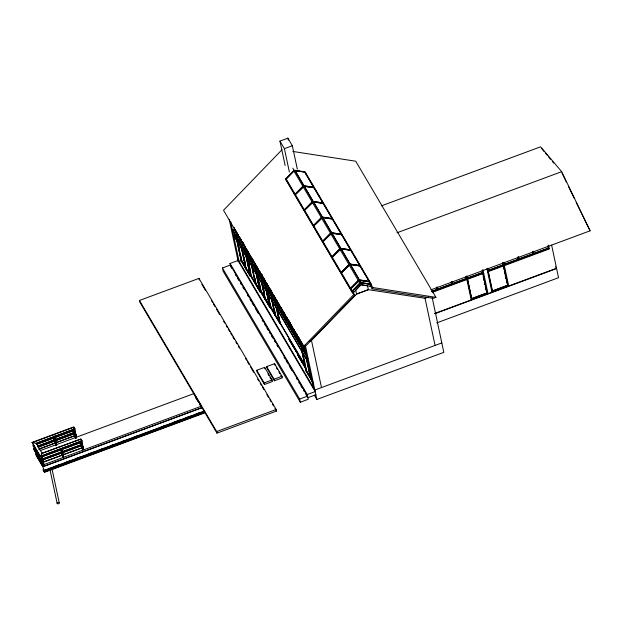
<?xml version="1.0" encoding="UTF-8"?>
<svg xmlns="http://www.w3.org/2000/svg" width="642" height="642" viewBox="0 0 642 642"><rect width="100%" height="100%" fill="white"/><g stroke="black" fill="none" stroke-linecap="round" stroke-linejoin="round"><path stroke-width="0.96" d="M233.929 235.582L307.951 361.783L233.848 235.622L235.429 234.86L307.125 356.583M292.8 168.156L294.285 170.66L286.115 179.014L293.827 171.029L295.103 170.555L304.83 172.072L313.802 187.295L304.003 185.931L302.912 186.332L295.087 194.245L302.912 186.332M304.83 172.072L295.031 170.7M304.003 185.931L295.103 170.555M303.16 186.758L295.336 194.662L304.324 186.204L314.05 187.721L323.022 202.952L313.224 201.58L312.132 201.981L304.308 209.894L312.132 201.981M314.05 187.721L304.252 186.349M313.224 201.58L304.324 186.204M312.381 202.407L304.557 210.311L313.545 201.861L323.271 203.37L332.243 218.601L322.445 217.229L321.353 217.638L313.529 225.543L321.353 217.638M323.271 203.37L313.473 201.997M322.445 217.229L313.545 201.861M321.602 218.055L313.769 225.96L322.757 217.51L332.484 219.018L341.456 234.25L331.657 232.877L330.566 233.287L322.741 241.191L330.566 233.287M332.484 219.018L322.685 217.654M331.657 232.877L322.757 217.51M330.815 233.704L322.99 241.617L331.978 233.158L341.704 234.667L350.676 249.898L340.878 248.534L339.787 248.935L331.962 256.84L339.787 248.935M341.704 234.667L331.906 233.303M340.878 248.534L331.978 233.158M340.035 249.353L332.211 257.265L341.199 248.807L350.925 250.324L359.897 265.547L350.099 264.183L349.007 264.584L341.183 272.497L349.007 264.584M350.925 250.324L341.127 248.952M350.099 264.183L341.199 248.807M349.256 265.01L341.424 272.914L350.412 264.456L360.146 265.973L369.238 281.413L359.44 280.04L358.348 280.45L350.524 288.354L358.348 280.45M360.146 265.973L350.347 264.6M359.44 280.04L350.412 264.456M358.597 280.867L350.773 288.772L359.753 280.321L369.487 281.83L370.972 284.35L370.049 286.204M369.487 281.83L359.689 280.458M370.659 286.3L371.509 284.591L305.119 171.887L294.79 170.282L293.699 170.684L285.505 179.166L351.888 291.869L353.285 292.744M292.792 151.44L355.732 161.222L435.91 297.35L433.286 298.321L372.143 288.82L372.785 287.536L304.517 171.791M42.131 453.292L40.326 456.55L81.927 440.829L80.812 438.935L42.131 453.292L80.868 439.2L81.983 441.086M40.936 459.431L82.649 444.232L40.992 459.688L41.553 458.428L42.549 458.059L42.179 457.433L42.797 456.43L81.486 442.081M41.923 458.195L40.992 459.688L32.766 445.564L34.187 446.086M42.902 460.836L43.463 459.576L82.152 445.219M35.286 448.02L33.432 448.702L41.658 462.834L42.589 461.333M281.966 149.763L223.512 210.279L303.69 346.407L306.314 345.428L354.777 295.264L352.747 291.829M352.121 290.946L359.833 282.97L360.924 282.56M360.018 283.282L352.257 291.291L353.766 292.246M351.888 291.869L360.082 283.387L361.173 282.986L371.509 284.591M308.802 341.44L311.482 340.445L356.575 294.052L355.692 290.088L360.908 284.687L367.545 285.818M353.004 293.049L360.964 284.791L371.501 286.428M303.69 346.407L353.726 294.606L285.859 179.383M487.743 272.336L488.401 272.088M285.136 165.5L279.952 141.104L287.889 138.166L292.343 145.726L297.318 169.143M279.952 141.104L284.406 148.671L292.343 145.726M307.004 356.125L232.444 230.061L234.828 229.178M307.133 356.43L232.701 230.101L234.322 229.667M233.672 235.815L236.047 234.932M381.444 205.857L540.596 146.809L561.694 171.671L590.078 230.815L430.926 289.863M230.037 263.469L237.973 260.524L315.182 391.612L307.245 394.557L230.037 263.469L230.534 265.828M241.938 260.435L239.121 261.479L230.647 221.602M222.437 267.987L230.374 265.042L307.582 396.122L299.645 399.067L222.437 267.987L223.103 271.125L300.312 402.213L308.248 399.268L307.245 394.557M139.45 300.472L198.964 278.387L276.172 409.476L276.509 411.049L216.988 433.125L139.779 302.045L139.45 300.472L216.659 431.56L216.988 433.125M246.103 267.858L245.605 268.043L241.248 260.636L237.018 240.758M241.544 248.101L245.854 268.46L246.351 268.276M245.717 268.565L246.215 268.38M246.335 268.589L245.838 268.773L241.4 247.868M245.966 268.982L246.464 268.805M245.854 268.46L250.211 275.867L250.709 275.683L249.505 270.001M251.455 275.916L250.958 276.1L255.323 283.507L255.813 283.323M236.465 238.88L241.111 260.74L250.452 276.598L251.439 276.237M251.07 276.63L251.568 276.445M251.544 264.994L255.564 283.925L256.062 283.748L257.033 285.393M256.054 284.061L255.556 284.245L251.512 265.234M255.677 284.454L256.174 284.27M396.925 232.805L561.694 171.671M255.564 283.925L259.93 291.332L260.427 291.147M246.905 257.41L250.942 276.413L260.162 292.07L261.158 291.701L262.289 293.627M261.278 291.909L260.492 291.941M265.531 298.787L265.034 298.971L260.668 291.572L261.166 291.388L262.137 293.033M265.282 299.397L265.78 299.212L270.138 306.619L269.64 306.796L265.282 299.397L261.663 282.352M265.395 299.918L265.892 299.734M260.66 291.885L269.881 307.534L270.868 307.165L270.282 304.011M270.996 307.374L270.21 307.414M271.694 299.236L274.993 314.861L275.49 314.676M275.105 315.382L275.603 315.198L274.985 315.174L271.55 299.02M274.993 314.861L279.358 322.268L279.856 322.083L277.641 311.667M367.489 285.714L368.372 289.678L356.575 294.052L368.372 289.678L425.052 298.305L428.423 297.053M272.144 300.6L275.161 314.797L280.089 322.814M270.37 307.349L279.719 323.207L280.209 323.022M288.948 339.393L305.728 367.368M432.194 291.179L436.801 289.598L431.352 291.62M437.001 287.383L437.403 289.245L451.615 283.973M466.493 278.451L452.281 283.724L466.557 278.556L466.1 276.59M487.872 270.515L503.36 264.897L487.936 270.619L487.535 268.757M437.403 289.245L451.679 284.077L451.222 282.111M482.648 272.585L467.159 278.203L482.648 272.585L482.19 270.619M518.238 259.376L503.962 264.552L518.238 259.376L517.781 257.41M532.659 251.889L533.053 253.75L518.84 259.031L533.117 253.855L532.724 251.993M547.851 246.255L548.308 248.221L533.775 253.614L533.382 251.752M468.178 278.387L482.696 273.002L486.981 293.009L471.557 298.731M488.891 270.707L503.408 265.315L507.702 285.321L492.278 291.043L507.637 285.217M432.507 291.701L483.554 272.762M487.519 271.285L549.215 248.398M432.267 292.351L483.667 273.283M487.631 271.815L549.327 248.919L548.525 245.148M81.927 440.829L40.269 456.285L32.1 442.418L36.249 443.47L74.873 428.856L73.758 426.962L32.1 442.418L40.326 456.55M32.156 442.683L73.814 427.227L74.929 429.113M74.873 428.856L36.193 443.205L42.187 453.549M36.474 444.192L74.432 430.108M36.53 444.449L73.557 430.71M55.389 438.992L54.393 439.353L54.024 438.727M37.782 446.005L75.539 431.994L37.838 446.27M38.063 446.984L75.098 433.246M38.119 447.249L74.223 433.856M55.011 442.234L55.998 441.865L55.685 441.503M56.055 442.129L55.068 442.498L54.634 441.608M38.448 449.151L76.213 435.14L39.427 449.071M297.784 354.906L305.809 368.532M40.205 450.636L193.9 393.602L201.323 406.209L201.66 407.782L200.665 406.097M256.72 370.298L264.656 367.352L272.08 379.96L272.417 381.525L264.48 384.47L257.057 371.87L256.72 370.298L264.151 382.897L264.48 384.47M266.647 366.614L274.575 363.669L281.998 376.276L282.336 377.849L274.399 380.794L266.976 368.187L266.647 366.614L274.07 379.221L274.399 380.794M53.559 436.528L55.734 445.636L56.721 445.275L54.722 435.846M73.397 429.169L75.571 438.277L76.567 437.908L74.56 428.487M37.156 455.017L36.161 455.379L42.099 465.466L42.476 465.306L44.507 472.303L205.28 412.654M81.534 442.338L42.797 456.43M486.925 292.904L471.501 298.626L467.272 278.724M41.61 458.693L42.605 458.324M81.285 443.967L82.28 443.598M471.148 299.397L487.896 293.185M491.86 291.709L508.608 285.497M434.738 313.473L556.542 268.276L551.63 245.172M434.794 313.729L556.598 268.541L558.548 277.705L436.745 322.894M61.945 453.003L43.463 459.576M63.783 452.321L82.208 445.484M42.276 461.831L43.271 461.462M81.959 447.113L82.946 446.744L83.316 447.37L41.658 462.834M83.316 447.37L41.602 462.569L43.215 461.205L42.845 460.571M42.179 463.917L41.931 464.335M201.323 406.209L42.95 464.977L33.432 448.702L34.796 448.967M264.151 382.897L272.08 379.96M274.07 379.221L281.998 376.276M312.357 381.709L306.009 370.924L306.635 370.635L306.234 368.741M44.507 472.303L43.022 469.784L43.56 470.618L46.376 469.567M53.904 466.774L60.484 464.335M66.126 462.24L70.821 460.499M76.462 458.404L81.165 456.663M88.692 453.87L93.387 452.128M99.029 450.034L103.731 448.285M111.251 445.5L114.075 444.449M121.595 441.656L124.42 440.613M133.817 437.122L136.642 436.078M161.086 427.01L165.788 425.261M173.308 422.476L179.888 420.028M185.53 417.934L190.233 416.193M195.874 414.098L200.577 412.357M203.482 411.353L43.56 470.618M43.76 470.867L204.541 411.217M43.913 471.212L204.686 411.562M44.37 471.99L205.151 412.341M301.716 349.994L306.146 370.819L310.503 378.226L311.001 378.042M310.616 378.748L311.25 378.459M311.234 378.772L310.736 378.957L306.322 357.819M310.864 379.165L311.362 378.981M441.816 342.932L314.853 390.039L237.636 258.959M216.659 431.56L276.172 409.476M307.919 397.695L315.848 394.75M314.315 395.151L316.851 399.468L443.823 352.354L432.21 297.728M483.779 273.805L483.113 274.054M304.075 185.787L313.802 187.295M313.296 201.436L323.022 202.952M322.509 217.084L332.243 218.601M331.729 232.741L341.456 234.25M340.95 248.39L350.676 249.898M350.163 264.039L359.897 265.547M359.512 279.896L369.238 281.413M359.48 282.271L370.651 284.077M361.109 282.881L370.972 284.35M372.785 287.536L435.91 297.35M359.961 283.315L293.699 170.684M353.726 294.606L354.769 295.264M541.583 148.479L544.135 151.552M545.411 153.093L547.321 155.404M548.597 156.937L550.515 159.248M552.425 161.559L553.701 163.092M590.078 230.815L576.195 202.455M548.308 248.221L533.719 253.51L533.317 251.648M555.579 266.815L556.598 268.541M532.619 253.02L533.366 254.28L532.772 251.487M504.275 265.411L508.721 286.019M487.438 269.784L488.185 271.044L487.591 268.252M486.492 292.166L487.23 293.426L483.001 273.532M466.06 277.713L466.806 278.973L466.212 276.18M466.806 279.31L471.26 299.918M451.182 283.234L451.928 284.494L451.334 281.702M370.627 286.244L372.143 288.82M359.753 280.321L361.173 282.986L294.79 170.282M285.987 178.669L352.37 291.372M304.252 345.476L305.263 347.186M304.083 345.532L305.094 347.25M234.932 229.274L235.943 231.008M236.962 232.733L238.487 235.317M239.506 237.05L241.031 239.635M242.05 241.36L243.061 243.093M244.594 245.677L245.605 247.403M247.13 249.995L248.655 252.587M251.712 257.763L253.237 260.355M254.248 262.08L255.781 264.673M256.792 266.398L257.811 268.123M259.336 270.715L260.355 272.441M261.88 275.033L264.929 280.209M266.454 282.801L267.979 285.393M268.998 287.118L270.523 289.711M271.542 291.436L272.561 293.161M274.086 295.753L275.097 297.479M276.116 299.204L277.135 300.929M278.66 303.522L279.679 305.247M281.204 307.839L282.729 310.431M283.748 312.156L285.273 314.74M286.284 316.474L287.303 318.199M288.322 319.925L289.847 322.517M290.866 324.242L291.877 325.967M293.402 328.56L294.421 330.285M295.946 332.877L297.471 335.461M298.49 337.186L300.015 339.778M301.034 341.504L302.053 343.229M303.064 344.963L304.597 347.547M305.785 350.131L234.314 228.801L306.13 351.046M235.847 232.252L238.896 237.436M242.459 243.478L243.478 245.204M244.498 246.929L245.509 248.655M248.558 253.839L253.646 262.474M255.171 265.058L258.22 270.242M259.24 271.967L260.259 273.693M263.308 278.877L266.871 284.92M269.921 290.096L272.97 295.272M276.525 301.323L279.583 306.499M282.632 311.675L287.712 320.31M291.275 326.353L292.295 328.078M293.306 329.811L294.325 331.537M297.374 336.713L300.938 342.756M303.987 347.94L305.512 350.524M233.985 229.627L306.699 353.076M236.264 235.598L237.283 237.331M238.808 239.915L239.827 241.641M243.896 248.55L247.451 254.593M248.47 256.318L249.995 258.911M251.014 260.636L252.033 262.361M253.558 264.953L254.577 266.679M258.132 272.722L262.201 279.631M263.22 281.357L264.745 283.949M265.764 285.674L266.775 287.399M268.3 289.991L269.319 291.717M270.338 293.442L271.357 295.168M272.882 297.76L276.437 303.802M277.962 306.394L279.487 308.979M280.506 310.712L281.525 312.437M282.544 314.163L284.069 316.755M285.08 318.48L286.099 320.206M287.624 322.798L291.187 328.84M292.712 331.424L296.267 337.467M297.286 339.201L298.811 341.785M299.83 343.51L300.849 345.244M302.374 347.828L303.393 349.553M304.918 352.145L305.929 353.87M235.157 235.124L307.871 358.581M271.855 308.497L270.884 306.852L270.386 307.036L274.744 314.444L275.241 314.259L272.818 310.142M278.885 320.438L279.856 322.083M270.715 306.916L275.081 314.315M276.782 317.204L277.745 318.849M278.684 320.438L305.167 365.394M274.912 314.379L270.555 306.972L267.537 292.776M280.169 323.295L305.512 366.317M302.526 361.414L303.538 363.139M263.276 295.296L264.271 296.989M266.839 301.347L265.764 299.525L265.266 299.71L261.414 281.934M262.458 293.916L261.005 291.444L257.578 275.354M263.429 295.561L264.881 298.032M265.611 299.268L269.977 306.675L268.765 300.994M289.622 340.188L294.67 348.767M295.681 350.476L296.692 352.193M297.703 353.911L301.234 359.913M302.246 361.623L303.257 363.34M288.892 339.128L306.065 368.283M253.879 280.032L255.331 282.504M251.776 276.806L252.739 278.451M253.558 279.824L255.163 282.56M255.901 283.804L259.777 290.385M298.337 356.021L302.35 362.834M250.966 275.763L255.002 282.624M255.476 283.427L260.09 291.275L256.27 273.283M297.615 354.962L306.146 369.447M242.227 261.278L245.613 267.032M248.775 272.393L250.709 275.683M242.058 261.334L245.453 267.096M246.664 269.159L247.635 270.804M248.454 272.184L250.549 275.747L249.337 270.065M307.887 373.082L306.186 370.546L310.672 378.162M308.345 373.869L310.832 378.098M312.534 380.987L311.081 378.523L309.877 372.841M245.774 267.979L241.408 260.572L237.588 242.588M312.373 381.051L310.921 378.579L306.892 359.648M310.752 378.644L313.176 382.76M230.703 266.615L231.722 268.34M235.277 274.375L236.296 276.1M237.307 277.825L238.832 280.41M240.357 283.002L241.376 284.727M242.893 287.311L243.912 289.036M247.467 295.071L248.486 296.797M250.011 299.381L251.022 301.106M252.041 302.831L253.566 305.423M255.091 308.008L258.132 313.184M262.201 320.085L263.212 321.803M264.737 324.395L265.756 326.12M266.767 327.845L268.292 330.429M269.311 332.155L270.33 333.88M271.341 335.606L272.866 338.19M274.391 340.782L275.402 342.507M276.927 345.091L277.946 346.816M284.045 357.161L285.056 358.886M286.075 360.611L287.6 363.203M289.125 365.788L292.166 370.964M296.235 377.865L297.246 379.582M298.771 382.175L299.79 383.9M300.801 385.625L302.326 388.209M303.345 389.935L304.356 391.66M305.375 393.385L306.9 395.97M276.397 367.762L277.384 369.447M278.869 371.967L279.864 373.644M280.851 375.329L281.838 377.006M267.963 373.965L268.95 375.642M269.945 377.327L270.932 379.005M201.837 284.27L205.392 290.312M211.491 300.657L212.502 302.382M213.521 304.107L215.046 306.699M216.571 309.284L219.612 314.46M223.681 321.353L224.692 323.078M226.217 325.671L227.236 327.396M228.247 329.121L229.772 331.705M230.791 333.431L231.81 335.156M232.821 336.881L234.346 339.466M235.871 342.058L236.89 343.775M238.407 346.367L239.426 348.092M245.525 358.437L246.536 360.162M247.555 361.887L249.08 364.479M250.605 367.063L253.646 372.24M257.715 379.133L258.726 380.858M260.251 383.451L261.27 385.176M262.281 386.901L263.806 389.485M266.855 394.661L268.38 397.246M269.905 399.838L270.924 401.555M272.441 404.147L273.46 405.872M274.985 408.456L276.509 411.049M194.646 395.063L200.585 405.142M196.211 398.538L197.696 401.057M195.433 397.278L196.42 398.955M199.887 404.837L200.874 406.514M75.596 432.259L75.17 431.368L74.183 431.737L73.806 431.103M82.649 444.232L82.224 443.341L81.229 443.71L80.86 443.076M76.213 435.14L74.48 434.249M83.259 447.113L81.526 446.222M75.892 434.77L76.27 435.396M76.567 437.908L74.191 427.853M53.968 438.462L54.337 439.096L55.332 438.727L55.019 438.358M61.022 450.435L61.391 451.069L62.386 450.7L62.073 450.331M56.352 444.641L56.721 445.275M61.688 453.581L62.065 454.207L63.052 453.846L62.739 453.477M63.406 456.614L63.775 457.248L61.977 448.766M34.612 448.654L35.174 449.601M43.568 463.973L43.937 464.607L41.939 455.178M40.695 461.397L35.936 453.95L42.621 465.193M36.771 455.122L42.709 465.201M36.225 455.322L42.163 465.41M561.999 173.099L566.3 181.991M568.451 186.445L574.044 198.009M547.963 245.846L548.557 248.639M533.43 251.239L534.024 254.031M518.551 256.76L519.145 259.553M518.439 257.169L518.897 259.135M517.893 257.009L518.487 259.801M503.673 262.281L504.267 265.074M503.561 262.69L504.018 264.656M503.015 262.53L503.609 265.323M503.721 265.844L507.95 285.738M502.967 263.035L503.36 264.897M503.472 265.427L507.702 285.321M502.903 262.931L503.296 264.793M503.087 265.106L503.914 268.982M504.323 270.916L504.732 272.858M505.15 274.792L505.968 278.668M488.297 271.566L492.526 291.468M488.185 271.991L492.278 291.043M486.925 268.492L491.973 292.23M482.888 269.632L488.008 293.707M482.294 270.21L482.888 273.002M483.193 276.67L484.02 280.546M484.429 282.48L484.846 284.414M485.256 286.356L486.082 290.232M466.87 275.94L467.464 278.732M467.577 279.254L471.806 299.148M467.328 278.829L471.356 297.784M451.992 281.453L452.586 284.245M451.88 281.862L452.337 283.828M437.114 286.974L437.708 289.767M437.066 287.488L437.459 289.349M436.456 287.223L437.05 290.015M436.408 287.736L436.801 289.598M436.343 287.632L436.737 289.494M425.052 298.305L435.067 345.428M287.889 138.166L288.298 140.117M284.406 148.671L289.382 172.088M311.482 340.445L321.498 387.575M305.239 344.834L316.851 399.468M304.685 346.672L313.368 387.519M307.422 360.475L308.433 365.21M309.436 369.936L311.049 377.512M307.261 360.539L308.264 365.266M306.282 358.348L310.503 378.226M303.618 356.438L305.231 364.006M305.143 364.808L305.945 368.596M301.563 350.018L306.009 370.924M298.57 336.697L298.971 338.559M289.606 321.465L289.999 323.327M289.357 321.048L289.751 322.91M299.645 399.067L300.312 402.213M277.183 308.77L280.145 323.078M277.673 312.678L279.687 322.14M276.485 308.008L279.719 323.207M276.14 307.117L279.358 322.268M270.916 289.743L271.317 291.612M274.086 308.048L275.089 312.782M273.917 308.112L275.33 314.74M267.866 292.656L269.271 299.276M267.698 292.712L270.515 305.969M267.168 291.893L270.426 307.614M267.12 292.415L268.324 298.097M268.733 299.991L270.138 306.619M266.952 292.479L268.163 298.161M265.989 288.756L269.809 306.74L260.837 291.508L257.418 275.418M266.245 290.425L269.881 307.534M265.82 288.812L269.64 306.796M261.944 274.519L262.345 276.381M261.703 274.094L262.096 275.956M263.164 286.902L264.167 291.637M262.995 286.966L264.608 294.542M262.024 283.242L265.443 299.332M259.36 282.865L261.158 291.701M257.025 274.776L260.716 292.142M257.201 276.004L258.012 279.792M258.413 281.686L260.026 289.253M257.041 276.068L257.442 277.962M258.445 282.689L259.858 289.317M256.126 273.059L260.162 292.07M255.701 271.454L259.93 291.332M252.483 258.445L252.876 260.307M274.575 363.669L274.912 365.242M252.844 268.597L253.847 273.332M254.858 278.066L255.861 282.801M252.675 268.661L253.686 273.396M254.689 278.122L255.693 282.857M252.314 267.778L255.733 283.868M248.438 261.719L250.653 272.136M247.668 258.943L251.287 275.98M247.298 258.06L251.126 276.044M247.491 260.54L249.104 268.107M247.523 261.543L248.935 268.171M243.511 243.214L243.904 245.075M246.359 256.872L250.38 275.803L246.014 268.404L241.994 249.465M243.262 242.796L243.663 244.658M246.006 255.693L250.452 276.598M245.99 255.989L250.211 275.867M242.524 250.292L242.925 252.186M243.936 256.92L245.541 264.488M242.363 250.356L242.764 252.25M243.767 256.977L245.38 264.552M264.656 367.352L264.994 368.925M238.118 243.414L238.519 245.308M238.92 247.202L239.731 250.99M240.734 255.717L241.737 260.451M237.749 242.532L241.577 260.516M234.169 227.356L234.563 229.218M229.258 219.524L238.238 261.784M198.964 278.387L199.301 279.96M81.614 440.46L83.612 449.882L81.237 439.826M80.82 441.768L82.625 450.251L81.253 444.914M80.451 441.142L80.916 443.341M73.565 428.856L75.571 438.277M60.781 448.188L62.788 457.618L60.613 448.501M53.727 436.215L55.734 445.636M52.05 469.093L59.224 502.838M50.18 470.602L57.154 503.384M41.144 456.494L43.279 466.549L202.174 407.59L43.231 466.541L35.856 453.942L35.519 452.369M40.775 455.86L42.573 464.343M34.291 445.46L35.896 453.003M34.524 447.659L34.925 449.544M58.759 502.445A1.075 0.714 -12 0 1 59.024 503.456A1.075 0.714 -12 0 1 57.467 503.721A1.075 0.714 -12 0 1 57.475 502.662M51.135 467.681A1.075 0.714 -12 0 1 51.817 468.508A1.075 0.714 -12 0 1 50.485 469.125A1.075 0.714 -12 0 1 49.803 468.299"/></g></svg>
